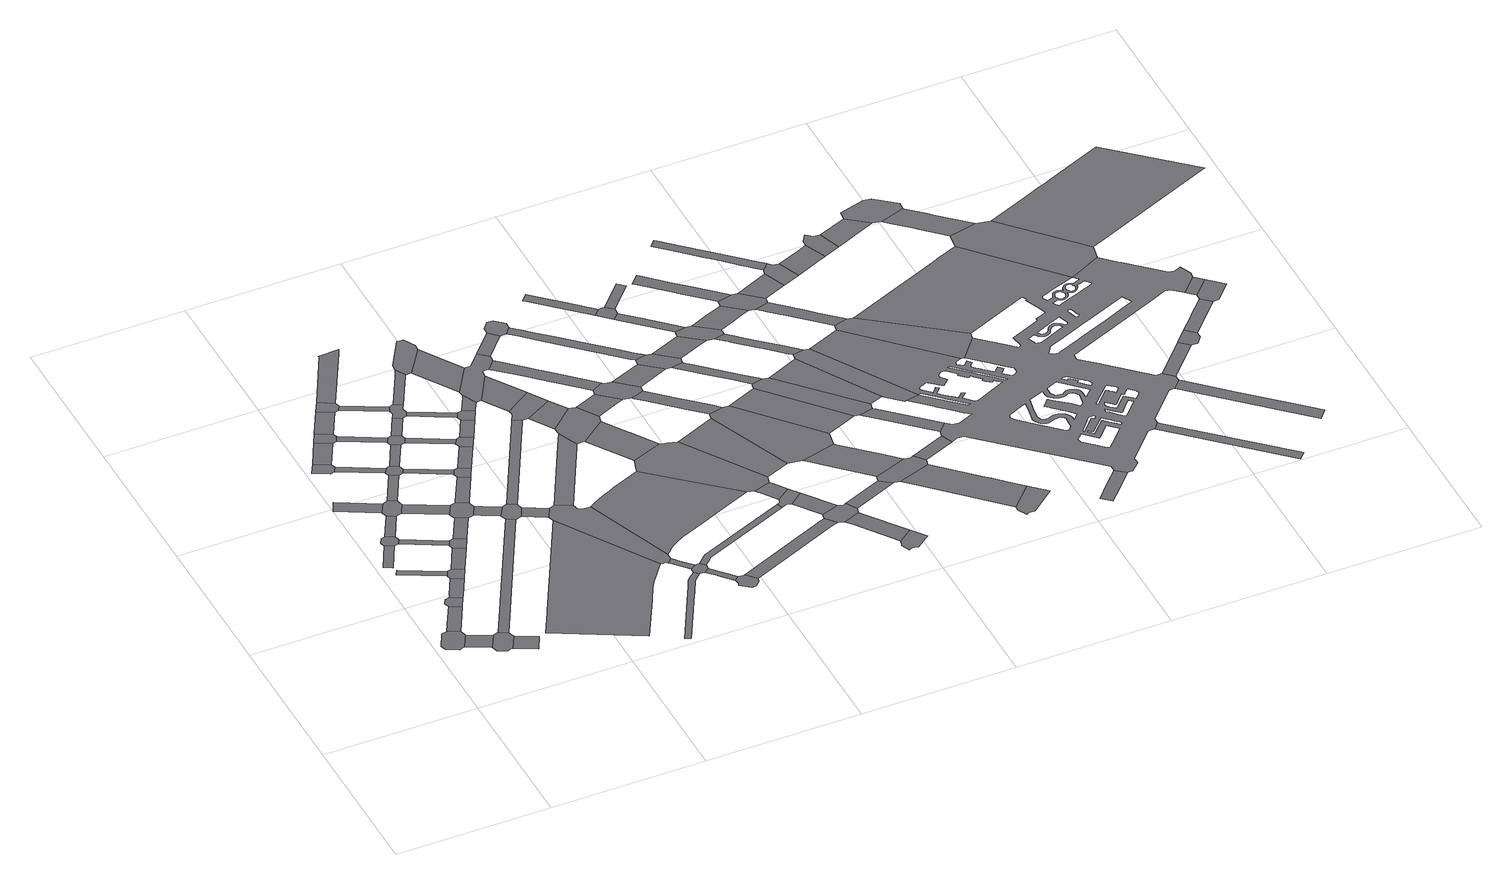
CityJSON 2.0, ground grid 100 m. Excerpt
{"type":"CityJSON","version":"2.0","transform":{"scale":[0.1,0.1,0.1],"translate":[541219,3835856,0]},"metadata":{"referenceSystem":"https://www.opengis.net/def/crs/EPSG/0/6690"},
"CityObjects":{
"road1":{"type":"Road","geometry":[{"type":"MultiSurface","lod":"1","boundaries":[[[0,1,2,3,4,5,6,7,8,9,10,11,12]]]}]},
"road2":{"type":"Road","attributes":{"RoadStructureAttribute.sectionType":"1"},"geometry":[{"type":"MultiSurface","lod":"1","boundaries":[[[10,9,13,14]]]}]},
"road3":{"type":"Road","attributes":{"RoadStructureAttribute.sectionType":"1"},"geometry":[{"type":"MultiSurface","lod":"1","boundaries":[[[15,16,17,0,12,18,19]]]}]},
"road4":{"type":"Road","geometry":[{"type":"MultiSurface","lod":"1","boundaries":[[[20,21,22,14,13,23,24,25,26,27,28,29,30,31]]]}]},
"road5":{"type":"Road","attributes":{"RoadStructureAttribute.sectionType":"1"},"geometry":[{"type":"MultiSurface","lod":"1","boundaries":[[[32,33,34,35]]]}]},
"road6":{"type":"Road","geometry":[{"type":"MultiSurface","lod":"1","boundaries":[[[36,37,38,39,15,19,40]]]}]},
"road7":{"type":"Road","attributes":{"RoadStructureAttribute.sectionType":"1"},"geometry":[{"type":"MultiSurface","lod":"1","boundaries":[[[41,42,43,44]]]}]},
"road8":{"type":"Road","attributes":{"RoadStructureAttribute.sectionType":"1"},"geometry":[{"type":"MultiSurface","lod":"1","boundaries":[[[28,27,45,46]]]}]},
"road9":{"type":"Road","geometry":[{"type":"MultiSurface","lod":"1","boundaries":[[[47,48,49,32,35,50,51,52]]]}]},
"road10":{"type":"Road","attributes":{"RoadStructureAttribute.sectionType":"1"},"geometry":[{"type":"MultiSurface","lod":"1","boundaries":[[[53,54,55,36,40,56,57]]]}]},
"road11":{"type":"Road","attributes":{"RoadStructureAttribute.sectionType":"1"},"geometry":[{"type":"MultiSurface","lod":"1","boundaries":[[[58,59,60,61]]]}]},
"road12":{"type":"Road","geometry":[{"type":"MultiSurface","lod":"1","boundaries":[[[62,44,43,63,53,57,64]]]}]},
"road13":{"type":"Road","attributes":{"RoadStructureAttribute.sectionType":"1"},"geometry":[{"type":"MultiSurface","lod":"1","boundaries":[[[65,47,52,66]]]}]},
"road14":{"type":"Road","attributes":{"RoadStructureAttribute.sectionType":"1"},"geometry":[{"type":"MultiSurface","lod":"1","boundaries":[[[51,50,67,68]]]}]},
"road15":{"type":"Road","geometry":[{"type":"MultiSurface","lod":"1","boundaries":[[[69,70,71,72,73,74,75,76]]]}]},
"road16":{"type":"Road","attributes":{"RoadStructureAttribute.sectionType":"1"},"geometry":[{"type":"MultiSurface","lod":"1","boundaries":[[[77,62,64,78]]]}]},
"road17":{"type":"Road","geometry":[{"type":"MultiSurface","lod":"1","boundaries":[[[79,80,81,61,60,65,66,82,83,84,85,86]]]}]},
"road18":{"type":"Road","attributes":{"RoadStructureAttribute.sectionType":"1"},"geometry":[{"type":"MultiSurface","lod":"1","boundaries":[[[87,69,76,88]]]}]},
"road19":{"type":"Road","geometry":[{"type":"MultiSurface","lod":"1","boundaries":[[[89,90,68,67,77,78,91]]]}]},
"road20":{"type":"Road","attributes":{"RoadStructureAttribute.sectionType":"1"},"geometry":[{"type":"MultiSurface","lod":"1","boundaries":[[[92,20,31,93]]]}]},
"road21":{"type":"Road","attributes":{"RoadStructureAttribute.sectionType":"1"},"geometry":[{"type":"MultiSurface","lod":"1","boundaries":[[[74,73,94,95]]]}]},
"road22":{"type":"Road","attributes":{"RoadStructureAttribute.sectionType":"1"},"geometry":[{"type":"MultiSurface","lod":"1","boundaries":[[[96,79,86,97]]]}]},
"road23":{"type":"Road","geometry":[{"type":"MultiSurface","lod":"1","boundaries":[[[98,87,88,99,100,101,102,103]]]}]},
"road24":{"type":"Road","attributes":{"RoadStructureAttribute.sectionType":"1"},"geometry":[{"type":"MultiSurface","lod":"1","boundaries":[[[84,83,104,105]]]}]},
"road25":{"type":"Road","attributes":{"RoadStructureAttribute.sectionType":"1"},"geometry":[{"type":"MultiSurface","lod":"1","boundaries":[[[106,89,91,107]]]}]},
"road26":{"type":"Road","attributes":{"RoadStructureAttribute.sectionType":"1"},"geometry":[{"type":"MultiSurface","lod":"1","boundaries":[[[108,98,103,109]]]}]},
"road27":{"type":"Road","geometry":[{"type":"MultiSurface","lod":"1","boundaries":[[[110,95,94,96,97,111,112,113,114,115,116]]]}]},
"road28":{"type":"Road","attributes":{"RoadStructureAttribute.sectionType":"1"},"geometry":[{"type":"MultiSurface","lod":"1","boundaries":[[[117,101,100,118,119]]]}]},
"road29":{"type":"Road","geometry":[{"type":"MultiSurface","lod":"1","boundaries":[[[120,121,105,104,122,106,107,123,124,125,126,127,128,129]]]}]},
"road30":{"type":"Road","geometry":[{"type":"MultiSurface","lod":"1","boundaries":[[[130,108,109,131,132,133,134,135]]]}]},
"road31":{"type":"Road","attributes":{"RoadStructureAttribute.sectionType":"1"},"geometry":[{"type":"MultiSurface","lod":"1","boundaries":[[[136,110,116,137]]]}]},
"road32":{"type":"Road","attributes":{"RoadStructureAttribute.sectionType":"1"},"geometry":[{"type":"MultiSurface","lod":"1","boundaries":[[[113,112,138,139]]]}]},
"road33":{"type":"Road","attributes":{"RoadStructureAttribute.sectionType":"1"},"geometry":[{"type":"MultiSurface","lod":"1","boundaries":[[[140,141,126,125,142,143,144]]]}]},
"road34":{"type":"Road","attributes":{"RoadStructureAttribute.sectionType":"1"},"geometry":[{"type":"MultiSurface","lod":"1","boundaries":[[[145,146,120,129,147,148]]]}]},
"road35":{"type":"Road","attributes":{"RoadStructureAttribute.sectionType":"1"},"geometry":[{"type":"MultiSurface","lod":"1","boundaries":[[[149,150,151,152,153,154,155,156,157,158,159,160,161,162,163,164,165,166]]]}]},
"road36":{"type":"Road","geometry":[{"type":"MultiSurface","lod":"1","boundaries":[[[167,119,118,136,137,168,169,170]]]}]},
"road37":{"type":"Road","attributes":{"RoadStructureAttribute.sectionType":"1"},"geometry":[{"type":"MultiSurface","lod":"1","boundaries":[[[133,132,171,172]]]}]},
"road38":{"type":"Road","geometry":[{"type":"MultiSurface","lod":"1","boundaries":[[[173,174,144,143,92,93,175,176,177,178,179]]]}]},
"road39":{"type":"Road","attributes":{"RoadStructureAttribute.sectionType":"1"},"geometry":[{"type":"MultiSurface","lod":"1","boundaries":[[[180,167,170,181]]]}]},
"road40":{"type":"Road","attributes":{"RoadStructureAttribute.sectionType":"1"},"geometry":[{"type":"MultiSurface","lod":"1","boundaries":[[[182,183,184,185,130,135]]]}]},
"road41":{"type":"Road","geometry":[{"type":"MultiSurface","lod":"1","boundaries":[[[186,139,138,145,148,187,188]]]}]},
"road42":{"type":"Road","attributes":{"RoadStructureAttribute.sectionType":"1"},"geometry":[{"type":"MultiSurface","lod":"1","boundaries":[[[169,168,189,190]]]}]},
"road43":{"type":"Road","geometry":[{"type":"MultiSurface","lod":"1","boundaries":[[[177,176,191,192]]]}]},
"road44":{"type":"Road","geometry":[{"type":"MultiSurface","lod":"1","boundaries":[[[193,172,171,194,195,196,180,181,197,198,199,200]]]}]},
"road45":{"type":"Road","attributes":{"RoadStructureAttribute.sectionType":"1"},"geometry":[{"type":"MultiSurface","lod":"1","boundaries":[[[201,186,188,202]]]}]},
"road46":{"type":"Road","attributes":{"RoadStructureAttribute.sectionType":"1"},"geometry":[{"type":"MultiSurface","lod":"1","boundaries":[[[203,204,205,206,207,208,209,210,211,212,213,214,215,216,217,218,219]]]}]},
"road47":{"type":"Road","geometry":[{"type":"MultiSurface","lod":"1","boundaries":[[[220,221,190,189,222,201,202,223]]]}]},
"road48":{"type":"Road","attributes":{"RoadStructureAttribute.sectionType":"1"},"geometry":[{"type":"MultiSurface","lod":"1","boundaries":[[[224,225,198,197,226,227,228]]]}]},
"road49":{"type":"Road","attributes":{"RoadStructureAttribute.sectionType":"1"},"geometry":[{"type":"MultiSurface","lod":"1","boundaries":[[[229,230,193,200,231,232,233]]]}]},
"road50":{"type":"Road","geometry":[{"type":"MultiSurface","lod":"1","boundaries":[[[234,192,191,149,166,235,236,237,238,239,240,241,242,243,244]]]}]},
"road51":{"type":"Road","attributes":{"RoadStructureAttribute.sectionType":"1"},"geometry":[{"type":"MultiSurface","lod":"1","boundaries":[[[245,220,223,246]]]}]},
"road52":{"type":"Road","attributes":{"RoadStructureAttribute.sectionType":"1"},"geometry":[{"type":"MultiSurface","lod":"1","boundaries":[[[247,248,173,179,249,250]]]}]},
"road53":{"type":"Road","geometry":[{"type":"MultiSurface","lod":"1","boundaries":[[[251,228,227,245,246,252]]]}]},
"road54":{"type":"Road","attributes":{"RoadStructureAttribute.sectionType":"1"},"geometry":[{"type":"MultiSurface","lod":"1","boundaries":[[[253,254,255,238,237,256,257,258,259,260,261]]]}]},
"road55":{"type":"Road","attributes":{"RoadStructureAttribute.sectionType":"1"},"geometry":[{"type":"MultiSurface","lod":"1","boundaries":[[[262,263,264,251,252,265,266]]]}]},
"road56":{"type":"Road","geometry":[{"type":"MultiSurface","lod":"1","boundaries":[[[267,261,260,203,219,268,269,270]]]}]},
"road57":{"type":"Road","attributes":{"RoadStructureAttribute.sectionType":"1"},"geometry":[{"type":"MultiSurface","lod":"1","boundaries":[[[271,272,234,244,273,274,275]]]}]},
"road58":{"type":"Road","geometry":[{"type":"MultiSurface","lod":"1","boundaries":[[[276,277,278,229,233,279,280,281,282]]]}]},
"road59":{"type":"Road","attributes":{"RoadStructureAttribute.sectionType":"1"},"geometry":[{"type":"MultiSurface","lod":"1","boundaries":[[[283,284,269,268,285,286,287,288,289,290]]]}]},
"road60":{"type":"Road","attributes":{"RoadStructureAttribute.sectionType":"1"},"geometry":[{"type":"MultiSurface","lod":"1","boundaries":[[[280,279,291,292]]]}]},
"road61":{"type":"Road","geometry":[{"type":"MultiSurface","lod":"1","boundaries":[[[293,294,290,289,295,296,297,298,299,300,301,302]]]}]},
"road62":{"type":"Road","geometry":[{"type":"MultiSurface","lod":"1","boundaries":[[[303,304,305,306,292,291,262,266,307,308,309,310,311,312,313,314,315,316,317]]]}]},
"road63":{"type":"Road","attributes":{"RoadStructureAttribute.sectionType":"1"},"geometry":[{"type":"MultiSurface","lod":"1","boundaries":[[[309,308,318,319,320,321]]]}]},
"road64":{"type":"Road","geometry":[{"type":"MultiSurface","lod":"1","boundaries":[[[321,320,319,318,322,323,247,250,324,325,326]]]}]},
"road65":{"type":"Road","attributes":{"RoadStructureAttribute.sectionType":"1"},"geometry":[{"type":"MultiSurface","lod":"1","boundaries":[[[327,328,329,330,331,332,240,239,333,334,335,336,337,338,339,340,341,342,343]]]}]},
"road66":{"type":"Road","attributes":{"RoadStructureAttribute.sectionType":"1"},"geometry":[{"type":"MultiSurface","lod":"1","boundaries":[[[326,325,344,345]]]}]},
"road67":{"type":"Road","geometry":[{"type":"MultiSurface","lod":"1","boundaries":[[[345,344,346,271,275,347,348,349,350,351,352]]]}]},
"road68":{"type":"Road","attributes":{"RoadStructureAttribute.sectionType":"1"},"geometry":[{"type":"MultiSurface","lod":"1","boundaries":[[[353,354,355,356,267,270,357,358,359,360]]]}]},
"road69":{"type":"Road","attributes":{"RoadStructureAttribute.sectionType":"1"},"geometry":[{"type":"MultiSurface","lod":"1","boundaries":[[[361,362,350,349,363,364,365,366]]]}]},
"road70":{"type":"Road","attributes":{"RoadStructureAttribute.sectionType":"1"},"geometry":[{"type":"MultiSurface","lod":"1","boundaries":[[[367,368,303,317,369,370,371]]]}]},
"road71":{"type":"Road","attributes":{"RoadStructureAttribute.sectionType":"1"},"geometry":[{"type":"MultiSurface","lod":"1","boundaries":[[[372,373,374,375,376,314,313,377,378,379,380,381,382]]]}]},
"road72":{"type":"Road","attributes":{"RoadStructureAttribute.sectionType":"1"},"geometry":[{"type":"MultiSurface","lod":"1","boundaries":[[[383,384,302,301,385,386]]]}]},
"road73":{"type":"Road","attributes":{"RoadStructureAttribute.sectionType":"1"},"geometry":[{"type":"MultiSurface","lod":"1","boundaries":[[[387,352,351,388,389]]]}]},
"road74":{"type":"Road","geometry":[{"type":"MultiSurface","lod":"1","boundaries":[[[390,391,392,393,394,367,371,395,396,397,398]]]}]},
"road75":{"type":"Road","geometry":[{"type":"MultiSurface","lod":"1","boundaries":[[[399,400,366,365,401,402,327,343,403,404,405,406,407]]]}]},
"road76":{"type":"Road","geometry":[{"type":"MultiSurface","lod":"1","boundaries":[[[408,382,381,409,387,389,410,411,412,413,414]]]}]},
"road77":{"type":"Road","attributes":{"RoadStructureAttribute.sectionType":"1"},"geometry":[{"type":"MultiSurface","lod":"1","boundaries":[[[415,404,403,416,417,418,419]]]}]},
"road78":{"type":"Road","geometry":[{"type":"MultiSurface","lod":"1","boundaries":[[[419,418,420,421,353,360,422,423,424,425]]]}]},
"road79":{"type":"Road","attributes":{"RoadStructureAttribute.sectionType":"1"},"geometry":[{"type":"MultiSurface","lod":"1","boundaries":[[[426,427,428,429,430,431,432,433,396,395,434,435,436,437,438,439,440,441,442]]]}]},
"road80":{"type":"Road","attributes":{"RoadStructureAttribute.sectionType":"1"},"geometry":[{"type":"MultiSurface","lod":"1","boundaries":[[[443,444,407,406,445]]]}]},
"road81":{"type":"Road","attributes":{"RoadStructureAttribute.sectionType":"1"},"geometry":[{"type":"MultiSurface","lod":"1","boundaries":[[[425,424,446,447]]]}]},
"road82":{"type":"Road","attributes":{"RoadStructureAttribute.sectionType":"1"},"geometry":[{"type":"MultiSurface","lod":"1","boundaries":[[[448,414,413,449]]]}]},
"road83":{"type":"Road","attributes":{"RoadStructureAttribute.sectionType":"1"},"geometry":[{"type":"MultiSurface","lod":"1","boundaries":[[[450,451,452,411,410,453,454,455,456,457,458]]]}]},
"road84":{"type":"Road","geometry":[{"type":"MultiSurface","lod":"1","boundaries":[[[459,460,447,446,461,462,383,386,463,464,465,466,467,468,469]]]}]},
"road85":{"type":"Road","attributes":{"RoadStructureAttribute.sectionType":"1"},"geometry":[{"type":"MultiSurface","lod":"1","boundaries":[[[470,471,472,473,474,475,476,477,478]]]}]},
"road86":{"type":"Road","attributes":{"RoadStructureAttribute.sectionType":"1"},"geometry":[{"type":"MultiSurface","lod":"1","boundaries":[[[479,466,465,480,481,482]]]}]},
"road87":{"type":"Road","geometry":[{"type":"MultiSurface","lod":"1","boundaries":[[[442,441,448,449,483,484,485,486]]]}]},
"road88":{"type":"Road","geometry":[{"type":"MultiSurface","lod":"1","boundaries":[[[482,481,487,488,489,490,491,492,493,494,495]]]}]},
"road89":{"type":"Road","geometry":[{"type":"MultiSurface","lod":"1","boundaries":[[[496,497,478,477,498,499,500,501,502,503]]]}]},
"road90":{"type":"Road","geometry":[{"type":"MultiSurface","lod":"1","boundaries":[[[458,457,504,443,445,505,506,507,508,509]]]}]},
"road91":{"type":"Road","attributes":{"RoadStructureAttribute.sectionType":"1"},"geometry":[{"type":"MultiSurface","lod":"1","boundaries":[[[510,511,469,468,512,513]]]}]},
"road92":{"type":"Road","attributes":{"RoadStructureAttribute.sectionType":"1"},"geometry":[{"type":"MultiSurface","lod":"1","boundaries":[[[514,486,485,515,516]]]}]},
"road93":{"type":"Road","attributes":{"RoadStructureAttribute.sectionType":"1"},"geometry":[{"type":"MultiSurface","lod":"1","boundaries":[[[517,518,519,520,521,484,483,522,523,524,525,526,527,528]]]}]},
"road94":{"type":"Road","attributes":{"RoadStructureAttribute.sectionType":"1"},"geometry":[{"type":"MultiSurface","lod":"1","boundaries":[[[529,530,531,499,498,532,533,534,535,536]]]}]},
"road95":{"type":"Road","attributes":{"RoadStructureAttribute.sectionType":"1"},"geometry":[{"type":"MultiSurface","lod":"1","boundaries":[[[537,538,503,502,539,540]]]}]},
"road96":{"type":"Road","attributes":{"RoadStructureAttribute.sectionType":"1"},"geometry":[{"type":"MultiSurface","lod":"1","boundaries":[[[541,542,506,505,543,544,545,546]]]}]},
"road97":{"type":"Road","geometry":[{"type":"MultiSurface","lod":"1","boundaries":[[[547,509,508,548]]]}]},
"road98":{"type":"Road","geometry":[{"type":"MultiSurface","lod":"1","boundaries":[[[536,535,514,516,549,550,551,552]]]}]},
"road99":{"type":"Road","geometry":[{"type":"MultiSurface","lod":"1","boundaries":[[[553,554,555,546,545,556,510,513,557,558,559,560,561]]]}]},
"road100":{"type":"Road","attributes":{"RoadStructureAttribute.sectionType":"1"},"geometry":[{"type":"MultiSurface","lod":"1","boundaries":[[[528,527,562,547,548,563,564,565,566,567,568]]]}]},
"road101":{"type":"Road","attributes":{"RoadStructureAttribute.sectionType":"1"},"geometry":[{"type":"MultiSurface","lod":"1","boundaries":[[[569,570,571,572,573,552,551,574,575,576,577]]]}]},
"road102":{"type":"Road","attributes":{"RoadStructureAttribute.sectionType":"1"},"geometry":[{"type":"MultiSurface","lod":"1","boundaries":[[[578,579,580,581,582,583,550,549,584,585,586,587,588,589,590,591]]]}]},
"road103":{"type":"Road","attributes":{"RoadStructureAttribute.sectionType":"1"},"geometry":[{"type":"MultiSurface","lod":"1","boundaries":[[[592,593,594,595,596,597,598,599,600,601,602,603,604]]]}]},
"road104":{"type":"Road","attributes":{"RoadStructureAttribute.sectionType":"1"},"geometry":[{"type":"MultiSurface","lod":"1","boundaries":[[[605,606,607,608,559,558,609,610,611,612]]]}]},
"road105":{"type":"Road","geometry":[{"type":"MultiSurface","lod":"1","boundaries":[[[613,568,567,614]]]}]},
"road106":{"type":"Road","geometry":[{"type":"MultiSurface","lod":"1","boundaries":[[[615,616,553,561,617]]]}]},
"road107":{"type":"Road","geometry":[{"type":"MultiSurface","lod":"1","boundaries":[[[618,564,563,619,620,621,622,623]]]}]},
"road108":{"type":"Road","geometry":[{"type":"MultiSurface","lod":"1","boundaries":[[[604,603,624,569,577,625,626,627,628,629]]]}]},
"road109":{"type":"Road","geometry":[{"type":"MultiSurface","lod":"1","boundaries":[[[591,590,613,614,630,631,632,633,634]]]}]},
"road110":{"type":"Road","geometry":[{"type":"MultiSurface","lod":"1","boundaries":[[[612,611,635,636,637,638,639,640]]]}]},
"road111":{"type":"Road","attributes":{"RoadStructureAttribute.sectionType":"1"},"geometry":[{"type":"MultiSurface","lod":"1","boundaries":[[[641,642,643,644,645,646,647,648,649,650,651,652,653,654,655,656,657,658,659]]]}]},
"road112":{"type":"Road","attributes":{"RoadStructureAttribute.sectionType":"1"},"geometry":[{"type":"MultiSurface","lod":"1","boundaries":[[[660,661,629,628,662,663]]]}]},
"road113":{"type":"Road","attributes":{"RoadStructureAttribute.sectionType":"1"},"geometry":[{"type":"MultiSurface","lod":"1","boundaries":[[[664,665,666,667,668,669,670,626,625,671,672,673,674,675,676,677,678]]]}]},
"road114":{"type":"Road","geometry":[{"type":"MultiSurface","lod":"1","boundaries":[[[679,680,659,658,681,660,663,682,683]]]}]},
"road115":{"type":"Road","geometry":[{"type":"MultiSurface","lod":"1","boundaries":[[[684,685,686,687,688,689]]]}]},
"road116":{"type":"Road","geometry":[{"type":"MultiSurface","lod":"1","boundaries":[[[678,677,690,691,692,693,694,695,696,697,698]]]}]},
"road117":{"type":"Road","attributes":{"RoadStructureAttribute.sectionType":"1"},"geometry":[{"type":"MultiSurface","lod":"1","boundaries":[[[699,700,683,682,701,702]]]}]},
"road118":{"type":"Road","geometry":[{"type":"MultiSurface","lod":"1","boundaries":[[[703,704,705,699,702,706,707]]]}]},
"road119":{"type":"Road","attributes":{"RoadStructureAttribute.sectionType":"1"},"geometry":[{"type":"MultiSurface","lod":"1","boundaries":[[[708,707,706,709]]]}]},
"road120":{"type":"Road","geometry":[{"type":"MultiSurface","lod":"1","boundaries":[[[710,711,712,713,714,715,698,697,716,717,718,719,720,721,722,723,724,725,726,727,728,729,730,695,694,731,732,733,734,735,736,737,738,739,740,741,742,743,744,745,746,747,748,749,750,751,752,753,754,755,756,757,758,759,760,761,762,763,764,692,691,634,633,632,765,766,767,768,769,770,771,623,622,615,617,772,773,774,775,776,777,684,689,778,779,780,781,782,783,784,785,786,787,788,789,790,791,792,793,794,795,796,797,798,799,800,801,802,803,804,805,806,807,808,809,810,811,812,813,814,815,816,817,818,819,820,821,822,823],[824,825,826,827,828,829,830,831,832,833,834,835,836,837,838,839,840,841,842,843,844,845,846,847,848],[849,850,851,852,853,854,855,856,857,858,859,860,861,862,863,864,865,866],[867,868,869,870,871,872,873,874,875,876,877,878,879,880,881,882,883,884,885,886,887,888,889,890],[891,892,893,894,895,896,897,898,899,900,901,902,903,904,905,906,907,908,909,910,911,912,913,914,915,916],[917,918,919,920,921,922,923,924,925,926,927,928,929,930,931,932,933,934,935,936,937],[938,939,940,941,942,943,944,945,946,947,948],[949,950,951,952,953,954,955,956,957,958,959,960,961,962,963,964,965,966],[967,968,969,970,971,972,973,974,975,976,633],[977,978,979,980,981,982,983,984,985,986,987,988,989,990,991,992,993,994,995,996,997,998,999,1000],[1001,1002,1003,1004,1005,1006,1007,1008,1009,1010,1011,1012,1013,1014,1015,1016,1017,1018],[1019,1020,1021,1022,1023,1024,1025,1026,1027,1028,1029,1030,1031,1032,1033,1034,1035,1036,1037,1038,1039,1040,1041,1042,1043,1044,1045,1046,1047,1048,1049,1050,1051],[1052,1053,1054,1055,1056,1057,1058,1059,1060,1061,1062,1063,1064,1065,1066,1067,1068,1069,1070,1071,1072,1073,1074,1075,1076,1077,1078,1079,1080,1081,1082,823],[1083,1084,1085,1086,1087,1088,1089,1090,1091,1092,1093,1094,1095,1096,1097,1098,1099,1100,1101,1102,1103,1104,1105,1106,1107,1108,1109,1110,1111],[1112,1113,1114,1115,1116,1117,1118,1119,1120,1121,1122,1123,1124,1125,1126,1127,1128,1129,1130,1131,1132,1133,1134,1135,1136],[1137,1138,1139,1140,1141,1142,1143,1144,1145,1146,1147,1148,1149,1150,1151,1152,1153,1154,1155,1156,1157,1158,1159,1160,1161,1162,1163,1164,1165,1166,1167,1168,1169],[1170,1171,1172,1173,1174,1175,1176,1177,1178,1179,1180,1181,1182,1183,1184,1185,1186,1187,1188,1189,1190,1191,1192,1193,1194,1195,1196],[1197,1198,1199,1200,1201,1202,1203,1204,1205,1206,1207,1208,1209,1210,1211,1212],[1213,1214,1215,1216,1217,1218,1219,1220,1221,1222,1223,1224,1225,1226,1227,1228,1229,1230,1231,1232,1233,1234,1235,1236,1237,1238,1239,1240,1241,1242,1243,1244,1245,1246,1247,1248,1249,1250],[1251,1252,1253,1254,1255,1256,1257,1258,1259,1260,1261,1262,1263,1264,1265,1266,1267,1268,1269,1270,1271,1272,1273,1274,1275,1276,1277,1278,1279,1280,1281,1282,1283,1284,1285,1286,1287,1288,1289,1290,1291,1292,1293,1294,1295,1296,1297,1298,1299,1300,1301,1302],[1303,1304,1305,1306,1307,1308,1309,1310,1311,1312,1313,1314,1315,1316,1317,1318,1319,1320],[1321,1322,1323,1324,1325,1326,1327,1328,1329,1330,1331,1332,1333,1334,1335,1336,1337,1338,1339,1340,1341,1342,1343,1344,1345,1346,1347,1348,1349,1350,1351,1352,1353,1354,1355,1356,1357,1358,1359,1360,1361,1362,1363,1364,1365,1366,1367,1368]]]}]},
"road121":{"type":"Road","geometry":[{"type":"MultiSurface","lod":"1","boundaries":[[[1369,1370,708,709,1371,1372,1373,1374]]]}]},
"road122":{"type":"Road","geometry":[{"type":"MultiSurface","lod":"1","boundaries":[[[1375,786,785,1376,1377,1378]]]}]},
"road123":{"type":"Road","attributes":{"RoadStructureAttribute.sectionType":"1"},"geometry":[{"type":"MultiSurface","lod":"1","boundaries":[[[1379,1380,1381,1372,1371,1382,1383,1384,1385,1386,1387,1388]]]}]},
"road124":{"type":"Road","geometry":[{"type":"MultiSurface","lod":"1","boundaries":[[[1389,795,794,1390]]]}]},
"road125":{"type":"Road","geometry":[{"type":"MultiSurface","lod":"1","boundaries":[[[1391,1388,1387,710,823,822,1392,1393]]]}]},
"road126":{"type":"Road","attributes":{"RoadStructureAttribute.sectionType":"1"},"geometry":[{"type":"MultiSurface","lod":"1","boundaries":[[[1394,1395,1396,792,791,1397,1398,1399,1400]]]}]},
"road127":{"type":"Road","geometry":[{"type":"MultiSurface","lod":"1","boundaries":[[[1401,1389,1390,1402,1403,1404,1405,1406]]]}]},
"road128":{"type":"Road","attributes":{"RoadStructureAttribute.sectionType":"1"},"geometry":[{"type":"MultiSurface","lod":"1","boundaries":[[[1407,1408,1409,1410,1411,1401,1406,1412]]]}]},
"road129":{"type":"Road","geometry":[{"type":"MultiSurface","lod":"1","boundaries":[[[812,811,1413,1414]]]}]},
"road130":{"type":"Road","geometry":[{"type":"MultiSurface","lod":"1","boundaries":[[[1414,1413,1407,1412,1415,1416]]]}]},
"road131":{"type":"Road","attributes":{"RoadStructureAttribute.sectionType":"1"},"geometry":[{"type":"MultiSurface","lod":"1","boundaries":[[[1417,1418,1419,1420,1421,1393,1392,1422,1423]]]}]}
},
"vertices":[
[137,712,0],[137,710,0],[105,701,0],[98,699,0],[47,601,0],[49,595,0],[59,562,0],[130,524,0],[161,537,0],[167,539,0],[221,636,0],[219,642,0],[209,676,0],
[312,463,0],[364,562,0],
[241,911,0],[168,771,0],[164,762,0],[239,734,0],[312,874,0],
[404,575,0],[401,574,0],[369,564,0],[314,457,0],[326,425,0],[380,397,0],[411,407,0],[417,408,0],[470,506,0],[467,513,0],[456,542,0],[457,544,0],
[138,1569,0],[47,1395,0],[100,1367,0],[190,1542,0],
[280,984,0],[251,974,0],[250,975,0],[231,940,0],[350,945,0],
[108,1337,0],[88,1302,0],[351,1165,0],[369,1202,0],
[553,338,0],[604,437,0],
[175,1641,0],[148,1633,0],[127,1598,0],[218,1550,0],[237,1585,0],[228,1614,0],
[360,1137,0],[290,1003,0],[290,1001,0],[361,966,0],[431,1100,0],
[37,2052,0],[1,1979,0],[252,1848,0],[291,1920,0],
[399,1210,0],[360,1138,0],[470,1173,0],
[264,1810,0],[316,1783,0],
[481,1413,0],[500,1449,0],
[75,2419,0],[36,2345,0],[134,2294,0],[140,2296,0],[161,2304,0],[180,2341,0],[174,2362,0],[173,2368,0],
[489,1384,0],[561,1346,0],
[327,1933,0],[327,1932,0],[304,1924,0],[339,1791,0],[352,1795,0],[390,1869,0],[380,1905,0],[379,1907,0],
[165,2592,0],[262,2541,0],
[530,1460,0],[525,1458,0],[601,1423,0],
[881,1489,0],[934,1460,0],
[425,2167,0],[447,2203,0],
[433,2139,0],[487,2113,0],
[203,2665,0],[270,2544,0],[289,2550,0],[309,2589,0],[303,2608,0],[301,2614,0],
[601,1667,0],[641,1738,0],
[617,1626,0],[688,1589,0],
[295,2841,0],[392,2790,0],
[474,2213,0],[501,2117,0],[517,2122,0],[534,2157,0],[533,2158,0],[530,2171,0],[525,2186,0],
[309,2588,0],[553,2415,0],[573,2450,0],
[678,1747,0],[670,1745,0],[612,1639,0],[701,1593,0],[725,1601,0],[726,1602,0],[762,1673,0],[761,1673,0],[753,1701,0],[750,1711,0],
[335,2917,0],[400,2793,0],[421,2800,0],[440,2837,0],[434,2858,0],[432,2866,0],
[562,2385,0],[616,2359,0],
[781,1985,0],[799,2021,0],
[807,1650,0],[796,1655,0],[770,1579,0],[868,1527,0],[909,1596,0],
[789,1957,0],[687,1763,0],[760,1730,0],[858,1916,0],
[1127,1360,0],[996,1108,0],[745,629,0],[737,613,0],[651,450,0],[1186,170,0],[1312,407,0],[1341,461,0],[1355,489,0],[1378,533,0],[1386,550,0],[1402,576,0],[1416,597,0],[1434,622,0],[1449,641,0],[1475,673,0],[1507,714,0],[1527,735,0],
[602,2459,0],[644,2368,0],[664,2405,0],[655,2430,0],
[686,2663,0],[703,2701,0],
[944,1609,0],[921,1600,0],[937,1461,0],[975,1472,0],[1008,1545,0],[1003,1565,0],[999,1581,0],
[674,2599,0],[727,2572,0],
[642,3268,0],[658,3299,0],[524,3292,0],[529,3289,0],
[827,2029,0],[870,1939,0],[898,1992,0],
[908,2232,0],[928,2267,0],
[1116,1397,0],[1153,1470,0],
[732,2710,0],[691,2639,0],[692,2633,0],[686,2622,0],[756,2583,0],[774,2618,0],[766,2649,0],[784,2683,0],
[918,2203,0],[989,2166,0],
[1666,584,0],[1646,566,0],[1612,535,0],[1608,531,0],[1600,515,0],[1583,481,0],[1552,423,0],[1363,63,0],[1398,43,0],[1583,396,0],[1588,404,0],[1599,426,0],[1637,502,0],[1640,506,0],[1645,510,0],[1648,513,0],[1695,557,0],
[957,2277,0],[929,2267,0],[909,2231,0],[1028,2240,0],
[924,2541,0],[915,2545,0],[905,2505,0],[1021,2445,0],[1038,2481,0],
[879,2992,0],[851,2936,0],[903,2909,0],[911,2923,0],[912,2923,0],
[1191,1482,0],[1541,734,0],[1559,734,0],[1570,723,0],[1599,753,0],[1598,793,0],[1376,1378,0],[1328,1379,0],[1325,1380,0],[1300,1393,0],[1290,1431,0],
[1030,2416,0],[1101,2378,0],
[1298,2287,0],[1290,2272,0],[1344,2244,0],[1352,2259,0],
[1069,2490,0],[1140,2453,0],
[1667,678,0],[1627,722,0],[1616,734,0],[1580,713,0],[1581,712,0],[1591,702,0],[1597,695,0],[1668,618,0],[1703,639,0],
[1133,2612,0],[1130,2607,0],[1096,2542,0],[1167,2504,0],[1177,2522,0],
[1733,639,0],[1725,556,0],[1758,579,0],[1760,611,0],
[1491,2057,0],[1438,1955,0],[1290,1432,0],[1535,1904,0],[1548,1930,0],
[1014,3220,0],[995,3220,0],[880,3033,0],[950,2929,0],[1075,3104,0],[1077,3142,0],[1036,3220,0],
[1814,517,0],[1774,561,0],[1727,554,0],[1745,534,0],[1780,496,0],[1785,490,0],[1855,412,0],[1884,440,0],
[1131,2652,0],[1250,2836,0],
[1919,432,0],[1886,440,0],[1856,411,0],[1861,379,0],[1853,364,0],[1916,312,0],[1945,315,0],[1972,343,0],[1982,371,0],[1924,434,0],
[1369,2922,0],[1361,2913,0],[1291,2838,0],[1288,2835,0],[1177,2523,0],[1213,2526,0],[1325,2720,0],[1330,2758,0],[1336,2765,0],[1372,2765,0],[1373,2765,0],[1429,2826,0],[1428,2827,0],[1429,2851,0],[1430,2865,0],
[1317,2368,0],[1399,2422,0],[1400,2423,0],[1485,2478,0],
[1323,2335,0],[1317,2323,0],[1359,2259,0],[1389,2260,0],[1564,2358,0],
[1758,1556,0],[1573,1479,0],[1539,1464,0],[1500,1447,0],[1459,1425,0],[1419,1402,0],[1626,819,0],[1627,820,0],[1658,848,0],[1711,883,0],[1732,894,0],[1746,901,0],[1901,966,0],[1931,978,0],[2070,1036,0],[2100,1048,0],[2258,1113,0],
[1489,2108,0],[1639,2243,0],
[1493,2060,0],[1568,1930,0],[1575,1931,0],[1600,1933,0],[1763,2058,0],[1774,2103,0],[1687,2232,0],
[2369,934,0],[1793,697,0],[1791,696,0],[1788,693,0],[1794,643,0],[1814,663,0],[2279,854,0],[2384,897,0],
[1873,1894,0],[1870,1897,0],[1674,1822,0],[1689,1799,0],[1788,1651,0],[1983,1726,0],
[1505,3069,0],[1502,3065,0],[1558,3007,0],[1561,3011,0],[1563,3012,0],
[1702,2571,0],[1645,2623,0],[1631,2637,0],[1561,2702,0],[1549,2713,0],[1494,2654,0],[1540,2612,0],[1562,2592,0],[1591,2565,0],[1842,2332,0],[1915,2374,0],
[2564,701,0],[2541,691,0],[2570,617,0],[2620,637,0],
[1835,2292,0],[1870,2144,0],[1962,2181,0],
[1556,3153,0],[1544,3153,0],[1542,3153,0],[1504,3107,0],[1505,3086,0],[1604,3013,0],[1641,3058,0],[1642,3098,0],[1583,3151,0],
[2027,1713,0],[2017,1716,0],[1779,1623,0],[1775,1610,0],[2303,1102,0],[2413,1137,0],[2415,1144,0],[2427,1184,0],[2090,1694,0],
[1933,2357,0],[1838,2309,0],[2015,2173,0],[2102,2203,0],[2104,2227,0],[2106,2243,0],[1975,2351,0],
[2428,1118,0],[2314,1087,0],[2339,1053,0],[2399,971,0],[2488,1037,0],
[2398,966,0],[2391,944,0],[2421,912,0],[2441,907,0],[2449,905,0],[2537,972,0],
[2233,2512,0],[2203,2540,0],[2130,2607,0],[1985,2742,0],[1853,2862,0],[1747,2960,0],[1696,3007,0],[1645,3054,0],[1620,2998,0],[1657,2964,0],[1737,2889,0],[1887,2749,0],[2019,2626,0],[2161,2494,0],[2170,2486,0],[2183,2475,0],[2257,2491,0],
[2356,1807,0],[2215,1747,0],[2582,1249,0],
[2572,741,0],[2683,777,0],
[2178,2435,0],[2308,2327,0],
[2439,1888,0],[2412,1914,0],[2252,2063,0],[2030,2158,0],[2081,2110,0],[2241,1963,0],[2259,1945,0],[2364,1846,0],[2459,1870,0],
[2722,766,0],[2691,775,0],[2571,735,0],[2569,725,0],[2649,628,0],[2652,627,0],[2659,625,0],[2767,665,0],[2769,671,0],[2778,703,0],[2735,771,0],
[2035,3124,0],[1867,3281,0],[1859,3289,0],[1818,3244,0],[1826,3237,0],[1965,3107,0],[2133,2951,0],[2143,2942,0],[2183,2986,0],
[2783,645,0],[2695,579,0],[2882,328,0],[2970,394,0],
[2346,2324,0],[2420,2339,0],[2427,2376,0],[2297,2486,0],
[2880,323,0],[2874,300,0],[2870,288,0],[2893,233,0],[2905,238,0],[2916,242,0],[2945,236,0],[2953,235,0],[3041,300,0],
[2210,2986,0],[2198,2986,0],[2229,2862,0],[2269,2906,0],[2270,2919,0],[2271,2934,0],[2272,2950,0],[2224,2986,0],
[2359,1825,0],[2677,1233,0],[2904,1292,0],[2909,1322,0],[2920,1389,0],[2498,1865,0],
[2994,879,0],[2977,872,0],[3008,798,0],[3067,823,0],
[2496,2567,0],[2580,2439,0],[2635,2462,0],
[2763,2021,0],[2689,2089,0],[2570,2200,0],[2451,2311,0],[2435,2325,0],[2373,2299,0],[2398,2276,0],[2409,2266,0],[2506,2176,0],[2615,2075,0],[2705,1989,0],[2779,2007,0],
[2532,2660,0],[2520,2671,0],[2372,2811,0],[2249,2844,0],[2480,2628,0],[2489,2618,0],[2500,2608,0],[2573,2622,0],
[2376,3150,0],[2351,3122,0],[2340,3021,0],[2422,3110,0],
[3102,1101,0],[2917,1278,0],[2721,1190,0],[2778,1136,0],[3004,919,0],[3213,995,0],
[2696,1949,0],[3119,1472,0],
[2680,2455,0],[2751,2471,0],[2752,2511,0],[2613,2618,0],
[3275,997,0],[3255,988,0],[3254,988,0],[2996,885,0],[3072,825,0],[3108,817,0],[3321,890,0],[3324,908,0],[3328,931,0],
[2703,1980,0],[3153,1466,0],[3244,1491,0],[3250,1513,0],[3252,1521,0],[3254,1528,0],[2820,1998,0],
[2841,2711,0],[2803,2695,0],[2787,2689,0],[2730,2666,0],[2648,2632,0],[2832,2545,0],[2859,2556,0],[2902,2574,0],[2972,2603,0],
[3079,2170,0],[3056,2190,0],[3012,2231,0],[2904,2330,0],[2838,2391,0],[2799,2427,0],[2730,2410,0],[2747,2395,0],[2759,2384,0],[2886,2267,0],[2890,2263,0],[3016,2147,0],[3037,2128,0],[3107,2144,0],
[2920,2792,0],[2768,2934,0],[2723,2977,0],[2710,2989,0],[2674,3022,0],[2530,3157,0],[2517,3169,0],[2462,3110,0],[2475,3098,0],[2651,2934,0],[2668,2918,0],[2846,2752,0],[2940,2774,0],
[3675,549,0],[3601,620,0],[3573,646,0],[3350,859,0],[3212,719,0],[3401,535,0],[3621,323,0],[3759,468,0],
[3030,2086,0],[3341,1565,0],
[3505,1092,0],[3343,1025,0],[3536,1017,0],
[3261,1474,0],[3171,1449,0],[3207,1416,0],[3477,1165,0],[3513,1131,0],[3567,1190,0],
[2843,2728,0],[3012,2597,0],[3104,2620,0],[3106,2646,0],[3108,2659,0],[2979,2769,0],
[3347,1558,0],[3446,1464,0],[3454,1470,0],[3542,1484,0],[3146,2133,0],
[3620,284,0],[3649,231,0],[3665,243,0],[3669,243,0],[3706,241,0],[3863,368,0],
[3238,2954,0],[3190,2999,0],[3085,3099,0],[3009,3170,0],[2964,3213,0],[2866,3304,0],[2757,3404,0],[2753,3408,0],[2744,3417,0],[2736,3408,0],[2707,3373,0],[2718,3362,0],[2795,3288,0],[2940,3152,0],[3001,3096,0],[3108,2994,0],[3196,2911,0],[3208,2899,0],[3249,2944,0],
[3199,2862,0],[3014,2783,0],[3247,2717,0],[3257,2721,0],
[3439,2307,0],[3416,2330,0],[3326,2413,0],[3316,2423,0],[3258,2477,0],[3223,2510,0],[3205,2527,0],[3031,2580,0],[3068,2545,0],[3150,2469,0],[3162,2457,0],[3194,2428,0],[3271,2355,0],[3368,2264,0],[3456,2291,0],
[3278,2917,0],[3264,2930,0],[3205,2889,0],[3372,2769,0],[3314,2909,0],
[4280,379,0],[4194,287,0],[4097,183,0],[4156,127,0],[4196,170,0],[4343,327,0],
[3364,2240,0],[3361,2224,0],[3908,1680,0],[3915,1680,0],[3925,1678,0],[4046,1822,0],[4051,1845,0],[4055,1862,0],[3498,2280,0],
[3526,2997,0],[3464,2970,0],[3521,2831,0],[3584,2857,0],
[3601,3052,0],[3563,3087,0],[3529,3037,0],[3693,2903,0],[3643,3045,0],
[3829,3122,0],[3965,3017,0],
[4310,2617,0],[4172,2560,0],[4164,2557,0],[3994,2486,0],[3851,2426,0],[3684,2357,0],[4178,1914,0],[4320,1974,0],[4469,2036,0],[4484,2001,0],[4472,1996,0],[4514,1895,0],[4516,1890,0],[4533,1849,0],[4456,1818,0],[4459,1801,0],[4262,1719,0],[4275,1636,0],[4261,1628,0],[4256,1627,0],[4180,1697,0],[3932,1671,0],[4028,1582,0],[4041,1570,0],[4051,1560,0],[4109,1505,0],[4150,1468,0],[4152,1450,0],[4152,1438,0],[4143,1425,0],[4128,1417,0],[4120,1416,0],[4108,1415,0],[4062,1457,0],[4076,1472,0],[4094,1492,0],[4067,1519,0],[4051,1503,0],[4034,1484,0],[4013,1504,0],[3976,1537,0],[3969,1544,0],[3933,1576,0],[3926,1583,0],[3928,1595,0],[3933,1601,0],[3951,1621,0],[3933,1640,0],[3928,1645,0],[3898,1615,0],[3891,1618,0],[3858,1645,0],[3860,1657,0],[3865,1662,0],[3893,1675,0],[3573,1358,0],[3597,1335,0],[3635,1299,0],[3714,1225,0],[3750,1194,0],[3648,1152,0],[3603,1157,0],[3579,1036,0],[3621,1032,0],[3710,950,0],[4192,499,0],[4279,419,0],[4279,418,0],[4361,327,0],[4376,327,0],[4433,382,0],[4432,415,0],[4431,422,0],[4612,617,0],[4653,618,0],[4655,618,0],[4693,664,0],[4693,675,0],[4694,703,0],[4878,901,0],[4904,902,0],[4918,903,0],[4972,961,0],[4971,974,0],[4970,1001,0],[4911,1057,0],[4870,1057,0],[4633,1277,0],[4615,1294,0],[4541,1363,0],[4518,1384,0],[4513,1389,0],[4518,1428,0],[4635,1476,0],[4892,1583,0],[5003,1629,0],[5006,1631,0],[5124,1679,0],[5243,1728,0],[5279,1725,0],[5282,1724,0],[5342,1668,0],[5444,1777,0],[5446,1792,0],[5450,1814,0],[5419,1890,0],[5396,1880,0],[5372,1870,0],[5334,1879,0],[5331,1879,0],[5123,2073,0],[5116,2079,0],[5015,2174,0],[4808,2069,0],[4671,1810,0],[4675,1810,0],[4676,1810,0],[4679,1805,0],[4684,1788,0],[4694,1753,0],[4697,1751,0],[4697,1748,0],[4694,1743,0],[4692,1740,0],[4689,1738,0],[4684,1735,0],[4682,1738,0],[4677,1740,0],[4674,1743,0],[4672,1745,0],[4671,1748,0],[4668,1756,0],[4662,1772,0],[4654,1795,0],[4654,1798,0],[4654,1803,0],[4656,1808,0],[4661,1810,0],[4666,1813,0],[4388,873,0],[4393,870,0],[4378,853,0],[4361,867,0],[4338,842,0],[4332,836,0],[4279,777,0],[4274,774,0],[4271,782,0],[4327,848,0],[4328,849,0],[4331,853,0],[4339,862,0],[4345,870,0],[4353,875,0],[4360,880,0],[4371,880,0],[4380,878,0],[4785,1982,0],[4784,1979,0],[4779,1969,0],[4776,1966,0],[4770,1961,0],[4765,1961,0],[4755,1961,0],[4751,1963,0],[4745,1966,0],[4737,1973,0],[4734,1980,0],[4732,1983,0],[4729,1993,0],[4731,1999,0],[4732,2003,0],[4739,2013,0],[4746,2018,0],[4751,2021,0],[4761,2021,0],[4771,2016,0],[4779,2009,0],[4784,1999,0],[4785,1997,0],[4787,1989,0],[4700,1940,0],[4695,1930,0],[4685,1925,0],[4677,1923,0],[4675,1923,0],[4667,1925,0],[4660,1929,0],[4657,1930,0],[4655,1932,0],[4650,1937,0],[4645,1947,0],[4645,1950,0],[4645,1957,0],[4650,1967,0],[4654,1978,0],[4664,1983,0],[4672,1983,0],[4674,1983,0],[4682,1985,0],[4685,1983,0],[4692,1978,0],[4699,1970,0],[4702,1966,0],[4705,1961,0],[4705,1958,0],[4705,1951,0],[4502,744,0],[4497,739,0],[4478,757,0],[4443,790,0],[4425,807,0],[4408,823,0],[4402,816,0],[4337,748,0],[4322,732,0],[4289,759,0],[4297,767,0],[4322,745,0],[4336,760,0],[4394,820,0],[4416,843,0],[4452,806,0],[4457,802,0],[4490,768,0],[4497,761,0],[4502,756,0],[4502,751,0],[3800,1639,0],[3815,1642,0],[3934,1529,0],[3939,1524,0],[3940,1523,0],[4012,1454,0],[4073,1397,0],[4060,1394,0],[4012,1440,0],[3936,1512,0],[3929,1518,0],[4374,1267,0],[4387,1270,0],[4397,1265,0],[4463,1204,0],[4470,1197,0],[4473,1194,0],[4492,1176,0],[4500,1161,0],[4503,1151,0],[4498,1145,0],[4488,1134,0],[4460,1162,0],[4443,1179,0],[4430,1193,0],[4440,1206,0],[4394,1250,0],[4382,1240,0],[4359,1262,0],[3555,1492,0],[3641,1411,0],[3660,1394,0],[3667,1388,0],[3779,1284,0],[3770,1281,0],[3764,1279,0],[3658,1377,0],[3654,1380,0],[3652,1382,0],[4619,1045,0],[4605,1029,0],[4594,1017,0],[4580,1030,0],[4566,1043,0],[4560,1049,0],[4546,1062,0],[4459,968,0],[4457,966,0],[4455,966,0],[4452,966,0],[4450,966,0],[4447,968,0],[4447,971,0],[4447,973,0],[4447,976,0],[4449,976,0],[4554,1085,0],[4558,1089,0],[4566,1092,0],[4578,1092,0],[4579,1091,0],[4616,1060,0],[4619,1052,0],[4546,804,0],[4538,812,0],[4519,831,0],[4482,869,0],[4465,886,0],[4465,903,0],[4488,882,0],[4535,839,0],[4546,829,0],[4568,854,0],[4601,893,0],[4625,920,0],[4628,917,0],[4650,898,0],[4629,875,0],[4617,861,0],[4566,804,0],[4556,802,0],[4407,1703,0],[4463,1726,0],[4474,1730,0],[4569,1770,0],[4586,1777,0],[4593,1756,0],[4607,1715,0],[4607,1712,0],[4605,1707,0],[4600,1702,0],[4595,1700,0],[4590,1699,0],[4582,1702,0],[4567,1724,0],[4557,1732,0],[4554,1733,0],[4541,1738,0],[4539,1739,0],[4522,1739,0],[4502,1731,0],[4487,1721,0],[4477,1703,0],[4477,1701,0],[4471,1692,0],[4470,1691,0],[4460,1683,0],[4451,1680,0],[4447,1678,0],[4435,1678,0],[4429,1680,0],[4427,1681,0],[4422,1683,0],[4415,1693,0],[4833,2043,0],[4836,2039,0],[4789,2019,0],[4779,2029,0],[4775,2030,0],[4761,2034,0],[4746,2033,0],[4731,2028,0],[4720,2017,0],[4719,2016,0],[4713,2005,0],[4712,2003,0],[4709,1986,0],[4697,1998,0],[4691,2000,0],[4687,2001,0],[4682,2003,0],[4667,2003,0],[4652,1997,0],[4639,1987,0],[4632,1975,0],[4631,1970,0],[4630,1967,0],[4627,1957,0],[4599,1946,0],[4588,1942,0],[4572,1972,0],[4572,1979,0],[4577,1987,0],[4692,2029,0],[4803,2069,0],[4405,1660,0],[4409,1659,0],[4410,1659,0],[4416,1657,0],[4420,1655,0],[4440,1653,0],[4460,1658,0],[4478,1668,0],[4487,1683,0],[4490,1691,0],[4500,1701,0],[4512,1711,0],[4527,1714,0],[4540,1711,0],[4550,1708,0],[4555,1707,0],[4562,1694,0],[4565,1687,0],[4546,1679,0],[4403,1618,0],[4401,1617,0],[4396,1615,0],[4390,1615,0],[4383,1615,0],[4371,1617,0],[4360,1625,0],[4357,1634,0],[4340,1674,0],[4382,1692,0],[4643,947,0],[4617,970,0],[4593,945,0],[4535,884,0],[4503,913,0],[4497,919,0],[4490,929,0],[4487,936,0],[4487,946,0],[4490,954,0],[4495,961,0],[4517,941,0],[4548,912,0],[4591,961,0],[4617,990,0],[4629,975,0],[4640,989,0],[4657,1010,0],[4662,1011,0],[4669,1013,0],[4704,977,0],[4707,973,0],[4712,963,0],[4710,953,0],[4675,918,0],[4611,1909,0],[4640,1920,0],[4643,1918,0],[4652,1913,0],[4658,1910,0],[4673,1908,0],[4675,1908,0],[4690,1910,0],[4705,1918,0],[4717,1931,0],[4722,1948,0],[4722,1953,0],[4737,1946,0],[4755,1944,0],[4770,1946,0],[4785,1954,0],[4794,1966,0],[4795,1968,0],[4800,1977,0],[4802,1981,0],[4802,1991,0],[4859,2012,0],[4880,1987,0],[4887,1980,0],[4882,1970,0],[4861,1962,0],[4812,1943,0],[4791,1935,0],[4675,1890,0],[4628,1872,0],[4617,1890,0],[4609,1905,0],[4608,1907,0],[4384,1183,0],[4445,1124,0],[4466,1103,0],[4419,1055,0],[4419,1059,0],[4418,1085,0],[4418,1098,0],[4413,1120,0],[4400,1138,0],[4380,1153,0],[4358,1157,0],[4335,1155,0],[4313,1144,0],[4305,1138,0],[4303,1137,0],[4288,1137,0],[4273,1139,0],[4262,1146,0],[4260,1146,0],[4250,1159,0],[4248,1165,0],[4245,1171,0],[4245,1186,0],[4245,1219,0],[4268,1229,0],[4312,1247,0],[4317,1249,0],[4246,758,0],[4247,759,0],[4330,677,0],[4340,688,0],[4412,765,0],[4421,757,0],[4449,731,0],[4472,711,0],[4377,609,0],[4351,580,0],[4338,580,0],[4326,591,0],[4323,594,0],[4217,694,0],[4212,708,0],[4212,723,0],[3962,1101,0],[3982,1109,0],[4000,1117,0],[4011,1121,0],[4070,1147,0],[4058,1077,0],[4053,1048,0],[4049,1030,0],[4046,1010,0],[4044,1002,0],[4050,977,0],[4062,957,0],[4082,940,0],[4108,932,0],[4122,930,0],[4172,946,0],[4177,946,0],[4185,948,0],[4188,948,0],[4197,948,0],[4210,946,0],[4220,936,0],[4225,926,0],[4227,913,0],[4225,909,0],[4221,849,0],[4201,828,0],[4192,826,0],[4189,827,0],[4183,831,0],[4171,838,0],[3993,1007,0],[3956,1041,0],[3944,1058,0],[3939,1068,0],[3941,1081,0],[3946,1091,0],[3951,1096,0],[4208,1173,0],[4215,1150,0],[4215,1148,0],[4235,1126,0],[4242,1122,0],[4261,1111,0],[4288,1107,0],[4307,1110,0],[4316,1112,0],[4321,1114,0],[4333,1122,0],[4348,1122,0],[4361,1120,0],[4373,1110,0],[4388,1085,0],[4374,1010,0],[4354,992,0],[4314,1034,0],[4229,1108,0],[4218,1118,0],[4203,1131,0],[4186,1113,0],[4156,1080,0],[4183,1055,0],[4187,1051,0],[4264,979,0],[4302,937,0],[4274,906,0],[4265,896,0],[4268,914,0],[4262,939,0],[4247,961,0],[4224,979,0],[4201,985,0],[4199,986,0],[4187,986,0],[4172,985,0],[4137,973,0],[4130,970,0],[4120,972,0],[4105,975,0],[4094,985,0],[4087,995,0],[4085,1007,0],[4084,1010,0],[4084,1022,0],[4088,1042,0],[4097,1095,0],[4110,1165,0],[4185,1195,0],[4205,1203,0],[4207,1203,0],[4390,1501,0],[4413,1535,0],[4427,1555,0],[4533,1599,0],[4627,1637,0],[4657,1649,0],[4672,1655,0],[4773,1696,0],[4997,1788,0],[5027,1726,0],[4975,1704,0],[4815,1636,0],[4623,1558,0],[4605,1550,0],[4452,1488,0],[4444,1485,0],[4430,1486,0],[4404,1489,0],[3819,1549,0],[3874,1500,0],[3887,1513,0],[3896,1502,0],[3899,1500,0],[3940,1458,0],[3930,1448,0],[3949,1431,0],[3980,1403,0],[3993,1416,0],[4012,1399,0],[4033,1382,0],[4012,1372,0],[3962,1350,0],[3875,1311,0],[3851,1300,0],[3829,1295,0],[3814,1294,0],[3761,1349,0],[3796,1384,0],[3775,1399,0],[3741,1364,0],[3699,1401,0],[3697,1403,0],[3661,1436,0],[3645,1450,0],[3662,1470,0],[3680,1490,0],[3663,1505,0],[3659,1508,0],[3627,1470,0],[3579,1517,0],[3574,1524,0],[3574,1537,0],[3584,1545,0],[3629,1565,0],[3636,1563,0],[3663,1539,0],[3712,1496,0],[3757,1539,0],[3726,1573,0],[3721,1586,0],[3728,1598,0],[3741,1611,0],[3751,1616,0],[3763,1619,0],[3776,1614,0],[3831,1562,0],
[4003,3225,0],[3835,3176,0],[4018,3006,0],[4181,3059,0],[4184,3108,0],[4052,3217,0],
[4706,652,0],[4665,608,0],[5309,8,0],[5350,54,0],
[4315,2933,0],[4289,2958,0],[4185,3055,0],[4035,2990,0],[4065,2961,0],[4148,2884,0],[4169,2865,0],[4186,2848,0],[4324,2718,0],[4504,2757,0],
[5112,1274,0],[5172,1218,0],
[4510,2756,0],[5035,2271,0],[4601,2739,0],
[5484,485,0],[5227,724,0],[4985,950,0],[4930,891,0],[5430,427,0],[5574,293,0],[5626,353,0],
[5192,1360,0],[5211,1218,0],[5213,1218,0],[5252,1263,0],[5252,1276,0],[5252,1304,0],
[5396,1580,0],[5333,1512,0],[5310,1487,0],[5287,1463,0],[5265,1438,0],[5457,1523,0],
[5396,1618,0],[5498,1727,0],
[5495,1524,0],[5597,1635,0],
[5439,3086,0],[5155,2969,0],[5010,2908,0],[4983,2897,0],[4851,2842,0],[5516,2470,0],[5931,2642,0]
]}
